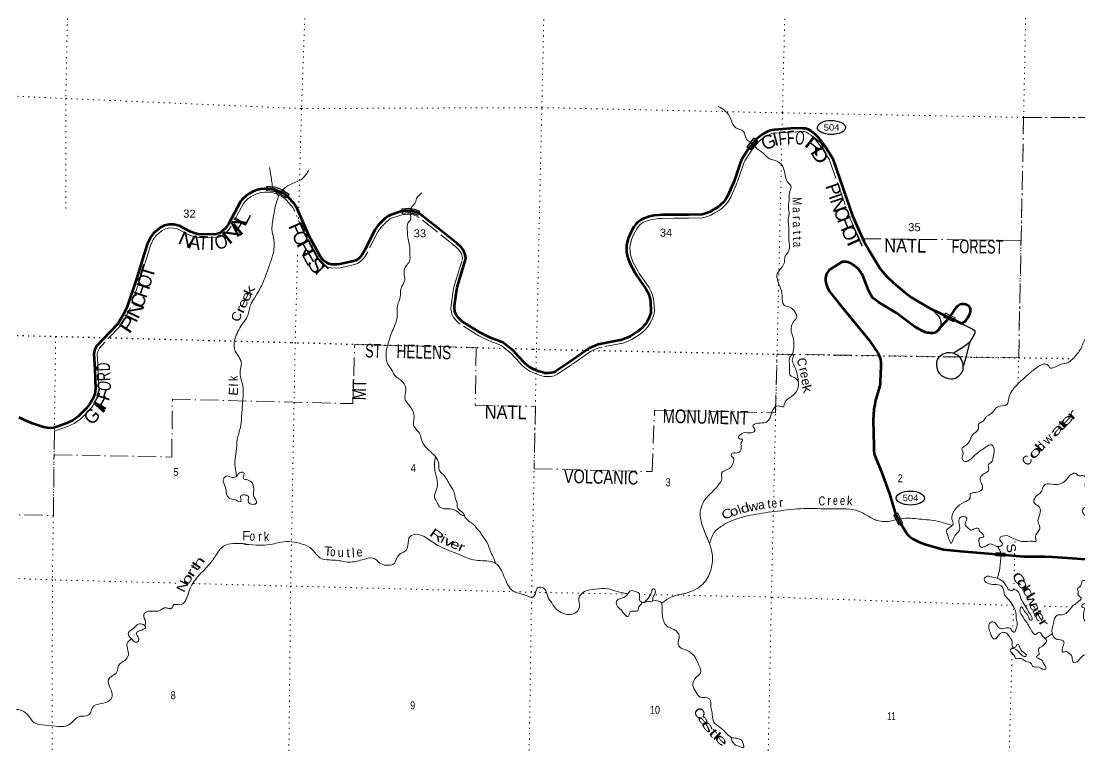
# Model space of a CAD drawing. Header units: feet. Extents: x -509309 to -252658, y -547785 to -360805.
# Drawn here: x -341411 to -318113, y -446434 to -430465 of the extents above; entities that cross this region are included whole.
import ezdxf
from ezdxf.enums import TextEntityAlignment as Align

# ---------------------------------------------------------------- set-up
doc = ezdxf.new("R2010")
doc.units = ezdxf.units.FT
doc.header["$LTSCALE"] = 80
doc.linetypes.add('DOT_DASHED', pattern=[7.7, 5, -1.2, 0.3, -1.2])
doc.linetypes.add('DOTTED', pattern=[1.5, 0.3, -1.2])
for name, color, linetype, lineweight in [('17', 7, 'Continuous', 25), ('23', 7, 'Continuous', 70), ('24', 7, 'Continuous', 25), ('29', 7, 'Continuous', 25), ('39', 7, 'Continuous', 13), ('44', 7, 'DOT_DASHED', 13), ('59', 7, 'Continuous', 13), ('6', 7, 'DOTTED', 25), ('7', 7, 'DOTTED', 13)]:
    doc.layers.add(name, color=color, linetype=linetype, lineweight=lineweight)
doc.layers.add('41', color=7, linetype='Continuous')

msp = doc.modelspace()

# ---------------------------------------------------------------- linework, layer by layer
at = {"layer": '17'}
for centre in [(-323579.83, -432804.59), (-321843.7, -440959.65)]:
    msp.add_ellipse(centre, major_axis=(309.24, -1), ratio=0.500121, dxfattribs=at)
at = {"layer": '23'}
for p, q in [((-321363.62, -436813.05), (-320981.15, -436983.7)), ((-320981.15, -436983.7), (-320718.21, -437117.69))]:
    msp.add_line(p, q, dxfattribs=at)
for points in [[(-324219.13, -432816.7), (-324471.88, -432829.37), (-324837.4, -432856.67), (-324887.62, -432863.78), (-324926.4, -432873.29), (-324966.87, -432885.49), (-325010.28, -432904.52), (-325051.48, -432926.24), (-325091.51, -432951.21), (-325179.69, -433014.75), (-325241.57, -433066.98), (-325398.43, -433268.42), (-325410.54, -433284.97), (-325549.09, -433502.13), (-325566.37, -433534.4), (-325575.09, -433553.98), (-325588.25, -433587.42), (-325721.69, -433985.95), (-325860.73, -434303.52), (-325910.79, -434387.34), (-325956.86, -434449.58), (-326021.37, -434509.52), (-326089.55, -434563.64), (-326180.33, -434620.17), (-326265.57, -434666.27), (-326348.51, -434698.55), (-326425.63, -434717.86), (-326725.55, -434725.92), (-327043.08, -434728.27)], [(-324219.13, -432816.7), (-324190.99, -432816.32), (-324161.04, -432820.93), (-324126.48, -432830.15), (-324095.39, -432843.04), (-324034.92, -432878.17), (-323980.3, -432915.26), (-323972.13, -432921.21), (-323943.24, -432944.54), (-323887.54, -433004.82)], [(-323887.54, -433004.82), (-323727.96, -433208.59), (-323591.13, -433419.82), (-323557.97, -433482.28), (-323543.04, -433517.72), (-323113.19, -434749.36), (-322866.42, -435303.72), (-322724.12, -435551.26), (-322552.41, -435840.79), (-322506.35, -435911.63), (-322444.13, -435988.32), (-322371.94, -436070.51), (-322214.71, -436219.79), (-321977.9, -436421.86), (-321814.78, -436543.13), (-321367.07, -436811.51), (-321363.62, -436813.05)], [(-330472.7, -437835.03), (-330576.47, -437720.11), (-330781.64, -437559.35), (-330813.9, -437538.6), (-330848.45, -437521.31), (-331047.71, -437446.64), (-331097.27, -437424.49), (-331303.6, -437320.68), (-331706.62, -437070.64), (-331738.6, -437045.68), (-331789.56, -436996.87), (-331831.03, -436936.94), (-331860.98, -436877), (-331870.19, -436844.73), (-331878.04, -436788.69), (-331874.8, -436722.55), (-331828.72, -436411.34), (-331813.58, -436329.5), (-331761.91, -436150.85), (-331636.74, -435741.24), (-331625.98, -435678.27), (-331632.9, -435627.56), (-331653.63, -435560.7), (-331678.97, -435507.68), (-331731.96, -435436.22), (-331812.75, -435359.2), (-332218.92, -435034.36), (-332629.16, -434713.49), (-332633.53, -434710.62), (-332650.01, -434699.78), (-332690.93, -434680.1), (-332735.85, -434665.11), (-332796.9, -434647.82), (-332838.37, -434640.91), (-332876.38, -434638.6), (-332914.4, -434639.76), (-332961.62, -434640.91), (-333011.16, -434644.37), (-333056.71, -434653.97), (-333291.07, -434730.81), (-333333.98, -434754.32), (-333417.78, -434818.41), (-333551.4, -434956.72), (-333625.76, -435057.79), (-333851, -435502.78), (-333911.95, -435606.8), (-333953.41, -435655.21), (-333990.86, -435692.1), (-334010.44, -435710.54), (-334045, -435732.44), (-334095.74, -435748.63), (-334397.48, -435815.43), (-334466.96, -435822.02), (-334584.09, -435817.73), (-334637.08, -435806.2), (-334687.76, -435783.15), (-334759.18, -435730.13), (-334826.87, -435650.48), (-335082.24, -435183.02), (-335335.95, -434591.01), (-335370.84, -434529.11), (-335410, -434471.48), (-335526.44, -434344.73), (-335580.79, -434298.27), (-335648.96, -434253), (-335709.06, -434217.31), (-335793.37, -434187.71), (-335852.57, -434171.17), (-335926.12, -434158.11), (-336018.06, -434151.22), (-336059.68, -434153.35), (-336142.61, -434162.57), (-336230.16, -434185.63), (-336308.89, -434216.43), (-336389.12, -434259.39), (-336462.84, -434310.11), (-336529.65, -434374.66), (-336583.46, -434435.76), (-336851.67, -434934.42), (-336908.64, -435013.21), (-336977.75, -435080.06), (-337023.83, -435119.25), (-337065.3, -435140), (-337111.37, -435153.83), (-337154.48, -435159.4), (-337518, -435149.22), (-337598.83, -435133.39), (-337702.3, -435093.89), (-337914.25, -434978.63), (-337982.81, -434955.5), (-338052.48, -434941.74), (-338156.15, -434939.44), (-338255.22, -434960.19), (-338347.67, -435004.87), (-338499.42, -435130.77), (-338568.53, -435227.59), (-338638.27, -435370.64), (-338761.77, -435773.13)], [(-327043.08, -434728.27), (-327307.13, -434730.22), (-327388.68, -434733.12), (-327483.14, -434744.64), (-327583.29, -434766.71), (-327706.61, -434804.58), (-327766.51, -434834.55), (-327838.41, -434885.86), (-327881.7, -434933.67), (-327927.77, -434993.61), (-328004.66, -435130.74), (-328054.48, -435249.49), (-328086.51, -435384.78), (-328091.34, -435450.05), (-328086.73, -435539.95), (-328071.76, -435625.25), (-328054.41, -435694.58), (-328018.78, -435791.23), (-327907.5, -435995.87), (-327871.33, -436056.33), (-327654.9, -436368.89), (-327621.37, -436429.78), (-327593.72, -436498.93), (-327570.69, -436579.62), (-327560.17, -436659.43), (-327552.26, -436840.11), (-327556.86, -436886.21), (-327566.08, -436923.1), (-327592.69, -436986.46), (-327631.74, -437072.93), (-327677.81, -437142.09), (-327753.84, -437222.77), (-327836.16, -437288.57), (-328011.86, -437402.58), (-328094.8, -437444.08), (-328192.81, -437476.67), (-328642.67, -437563.08), (-328716.83, -437582.4), (-328788.25, -437610.06), (-328903.44, -437663.08), (-328992.86, -437719.13), (-329334.11, -437959.67), (-329646.42, -438167.93), (-329681.2, -438186.07), (-329704.6, -438195.59), (-329757, -438207.12), (-329795.6, -438211.73), (-329848, -438211.73), (-329891.21, -438208.27), (-329932.09, -438200.2), (-329981.06, -438185.22), (-330021.07, -438171.49), (-330133.69, -438122.97), (-330178.6, -438101.08), (-330261.55, -438049.21), (-330328.6, -437994.62), (-330472.7, -437835.03)], [(-338761.77, -435773.13), (-338880.15, -436158.94), (-339087.42, -436764.88), (-339179.04, -436956.52), (-339229.73, -437039.51), (-339285.36, -437123.85), (-339617.94, -437468.97), (-339752.7, -437615.82), (-339798.77, -437708.02), (-339815.35, -437787.77), (-339793.76, -438131.58), (-339773.11, -438545.7), (-339789.56, -438662.39), (-339835.63, -438777.66), (-339900.14, -438888.31), (-339974.11, -438982.97), (-340155.86, -439164.93), (-340212.31, -439208.74), (-340280.27, -439252.53), (-340405.06, -439310.71), (-340625.84, -439390.85), (-340691.5, -439413.9), (-340764.07, -439418.51), (-340835.49, -439413.9), (-340917.29, -439396.29), (-341162.63, -439321.69), (-341336.57, -439247.93), (-341453.74, -439184.23)], [(-321189.66, -437202.61), (-321190.79, -437205.54), (-321216.14, -437248.48), (-321259.06, -437295.33), (-321274.67, -437307.04), (-321307.83, -437324.61), (-321349.77, -437331.44), (-321403.41, -437330.46), (-321434.62, -437326.56), (-321454.66, -437321.89), (-321499, -437312.9), (-321579.95, -437280.7), (-321747.61, -437188.92), (-322156.02, -436881.44), (-322543.6, -436648.28), (-322635.21, -436586.01), (-322656.66, -436566.94), (-322678.55, -436542.73), (-322692.37, -436521.99), (-322715.27, -436484.32), (-322760.6, -436383.22), (-322891.06, -436062.09), (-322909.98, -436024.81), (-322930.23, -435994.08), (-322949.35, -435969.01), (-323000.07, -435906.55), (-323054.05, -435858.08), (-323115.77, -435817.7), (-323158.87, -435793.54), (-323206.85, -435773.82), (-323253.33, -435764.72), (-323300.48, -435762.11), (-323332.81, -435764.72), (-323364.21, -435774.36), (-323383.49, -435783.16), (-323597.74, -435919.17), (-323628.44, -435943.84), (-323662.25, -435981.41), (-323686.72, -436023.67), (-323700.26, -436077.07), (-323707.84, -436126.68), (-323707.17, -436184.26), (-323698.42, -436242.28), (-323682.98, -436292.61), (-323667.21, -436332.07), (-323622.89, -436410.8), (-323420.47, -436668.12), (-322749.96, -437484.13), (-322560.2, -437763.21), (-322533.99, -437810.58), (-322511.91, -437863.83), (-322501.74, -437909.71), (-322492.4, -437969.23), (-322489.44, -438050.95), (-322504.99, -438404.63), (-322510.38, -438450.27), (-322519.71, -438511.86), (-322615.13, -438832.06), (-322627.87, -438897.47), (-322644.56, -438999.84), (-322658.46, -439245.3), (-322649.79, -439821), (-322644.56, -439917.24), (-322628.95, -440010.93), (-322602.51, -440083.93), (-322490.82, -440346.69), (-322301.51, -440867.21), (-322237.01, -441088.37), (-322183.33, -441262.95), (-322160.81, -441318.74), (-322133.5, -441378.27), (-322065.01, -441503.77), (-321982.2, -441642.97), (-321916.68, -441751.48)], [(-321189.66, -437202.61), (-320981.15, -436983.7), (-320822.6, -436750.28), (-320792.36, -436719.03), (-320749.44, -436695.61), (-320703.6, -436684.87), (-320655.1, -436685.04), (-320603.14, -436701.46), (-320569, -436723.91), (-320539.74, -436755.14), (-320528.04, -436786.37), (-320526.09, -436809.79), (-320528.04, -436863.5), (-320543.65, -436916.2), (-320572.91, -436978.66), (-320604.12, -437025.5), (-320630.94, -437059.17), (-320650.94, -437078.21), (-320683.61, -437101.14), (-320718.21, -437117.69)], [(-321916.68, -441751.48), (-321861.71, -441805.85), (-321789.26, -441853.48), (-321644.36, -441928.03), (-321525.61, -441972.09), (-321244.74, -442057.36), (-321112.06, -442089.2), (-320741.07, -442131.87), (-319856.9, -442201.52)], [(-319856.9, -442201.52), (-319334.65, -442242.66), (-318874.62, -442245.35), (-318715.1, -442251.11), (-318176.62, -442292.12), (-317994.86, -442303.91), (-317873.92, -442303.91), (-317788.19, -442285.86), (-317397.13, -442132.8), (-317167.77, -442061.87), (-317111.99, -442052.04), (-317021.23, -442039.79), (-316889.98, -442051.69)]]:
    msp.add_lwpolyline(points, dxfattribs=at)
at = {"layer": '23', "linetype": 'DOT_DASHED', "lineweight": 13}
msp.add_lwpolyline([(-330528.36, -437885.29), (-330627.81, -437775.16), (-330825.15, -437620.54), (-330851.08, -437603.86), (-330878.47, -437590.15), (-331076.2, -437516.06), (-331129.44, -437492.26), (-331340.3, -437386.17), (-331749.59, -437132.24), (-331787.74, -437102.47), (-331846.92, -437045.79), (-331895.74, -436975.23), (-331931.19, -436904.29), (-331943.74, -436860.3), (-331953.3, -436792.09), (-331949.53, -436715.2), (-331902.71, -436399.02), (-331886.66, -436312.22), (-331833.8, -436129.47), (-331709.86, -435723.89), (-331701.85, -435676.99), (-331706.37, -435643.85), (-331723.65, -435588.12), (-331743.52, -435546.54), (-331788.37, -435486.06), (-331862.14, -435415.73), (-332265.45, -435093.19), (-332672.92, -434774.48), (-332674.72, -434773.29), (-332687.04, -434765.2), (-332719.17, -434749.74), (-332757.95, -434736.8), (-332813.33, -434721.12), (-332846.83, -434715.53), (-332877.51, -434713.67), (-332912.34, -434714.73), (-332958.09, -434715.85), (-333000.76, -434718.83), (-333037.24, -434726.51), (-333261.11, -434799.92), (-333292.94, -434817.36), (-333367.75, -434874.57), (-333493.97, -435005.22), (-333561.66, -435097.22), (-333785.12, -435538.71), (-333850.63, -435650.5), (-333898.51, -435706.41), (-333938.83, -435746.12), (-333964.24, -435770.05), (-334013.01, -435800.96), (-334076.19, -435821.12), (-334385.79, -435889.66), (-334464.78, -435897.15), (-334593.51, -435892.44), (-334660.85, -435877.78), (-334726.07, -435848.12), (-334810.77, -435785.24), (-334889, -435693.19), (-335149.77, -435215.84), (-335403.28, -434624.29), (-335434.64, -434568.67), (-335468.95, -434518.17), (-335578.61, -434398.8), (-335626.07, -434358.23), (-335688.88, -434316.52), (-335740.94, -434285.6), (-335815.91, -434259.29), (-335869.26, -434244.38), (-335935.5, -434232.62), (-336018.95, -434226.36), (-336053.61, -434228.14), (-336128.84, -434236.5), (-336206.87, -434257.05), (-336277.42, -434284.65), (-336350.04, -434323.54), (-336415.2, -434368.37), (-336475.36, -434426.5), (-336521.49, -434478.87), (-336787.98, -434974.33), (-336851.74, -435062.52), (-336927.33, -435135.64), (-336982.15, -435182.26), (-337037.53, -435209.97), (-337095.68, -435227.43), (-337150.7, -435234.54), (-337526.31, -435224.02), (-337619.56, -435205.75), (-337733.73, -435162.17), (-337944.38, -435047.62), (-338002.15, -435028.13), (-338060.64, -435016.58), (-338149.2, -435014.61), (-338230.85, -435031.71), (-338306.81, -435068.42), (-338444.04, -435182.27), (-338503.85, -435266.08), (-338568.29, -435398.24), (-338690.07, -435795.13)], dxfattribs=at)
at = {"layer": '24'}
msp.add_lwpolyline([(-321363.62, -436813.05), (-321232.72, -436952.78), (-321196.64, -436998.64), (-321183.47, -437020.6), (-321177.13, -437049.39), (-321171.28, -437090.38), (-321170.79, -437134.79), (-321177.46, -437171.07), (-321189.66, -437202.61)], dxfattribs=at)
at = {"layer": '29'}
msp.add_line((-320718.21, -437117.69), (-320656.58, -437149.1), dxfattribs=at)
for points in [[(-320656.58, -437149.1), (-320466.88, -437245.77), (-320438.3, -437262.64), (-320420.75, -437288.01), (-320422.7, -437321.19), (-320441.86, -437363.19), (-320539.2, -437539.47), (-320684.93, -437643.94), (-320896.69, -437772.98)], [(-320539.2, -437539.47), (-320631.24, -437892.97), (-320677.97, -438058.63)], [(-320896.69, -437772.98), (-320907.95, -437768.68), (-320957.81, -437760.87), (-320991.33, -437761.36), (-321038.15, -437765.27), (-321081.56, -437777.46), (-321123.98, -437792.59), (-321158.61, -437813.57), (-321188.36, -437835.53), (-321217.13, -437862.37), (-321247.38, -437899.45), (-321261.03, -437935.57), (-321268.34, -437968.26), (-321270.78, -438009.74), (-321267.59, -438051.78), (-321252.73, -438124.42), (-321237.12, -438169.31), (-321209.51, -438212.4), (-321172.75, -438249.34), (-321135.69, -438274.71), (-321077.17, -438303.99), (-321004.99, -438327.42), (-320952.32, -438337.17), (-320901.6, -438335.22), (-320876.25, -438330.34), (-320850.89, -438319.61), (-320814.8, -438299.11), (-320772.85, -438266.91), (-320724.09, -438216.16), (-320703.61, -438191.76), (-320694.34, -438173.7), (-320683.12, -438138.08), (-320677.97, -438058.63)], [(-320677.81, -438052.6), (-320683.13, -438011.2), (-320696.78, -437966.31), (-320724.09, -437903.85), (-320746.04, -437868.22), (-320778.71, -437837.49), (-320818.21, -437808.69), (-320860.64, -437786.74), (-320896.69, -437772.98)]]:
    msp.add_lwpolyline(points, dxfattribs=at)
at = {"layer": '39'}
for p, q in [((-335881.5, -434106.95), (-335749.1, -434309.51)), ((-318878.49, -444051.93), (-318720.6, -443947.77))]:
    msp.add_line(p, q, dxfattribs=at)
msp.add_lwpolyline([(-319854.21, -442267.24), (-319856.9, -442201.52), (-319859.29, -442143.18)], dxfattribs=at)
for points in [[(-325362.9, -433128.17), (-325445.85, -433065.52), (-325513.99, -432893.85), (-325685.92, -432809.2), (-325790.11, -432624.99), (-325922.4, -432434.39), (-326071.23, -432345.9)], [(-324434.69, -437792.84), (-324405.43, -437595.48), (-324429.07, -437406.32), (-324469.34, -437257.12), (-324418.84, -437091.06), (-324344.84, -436973.51), (-324409.3, -436828.01), (-324516.95, -436752.25), (-324621.12, -436716.71), (-324662.63, -436509.23), (-324718.19, -436299.56), (-324770.89, -436025.64), (-324678.54, -435890.27), (-324614.6, -435772.59), (-324603.01, -435658.24), (-324522.79, -435526.72), (-324517.47, -435277.68), (-324521.19, -434952.19), (-324529.4, -434813.46), (-324511.94, -434711.24), (-324526.01, -434558.37), (-324509.34, -434363.73), (-324503.95, -434261.34), (-324473.46, -434086.97), (-324552.73, -433995.51), (-324597.16, -433856.3), (-324656.8, -433650.6), (-324808.18, -433534.07), (-324926.45, -433500.35), (-325097.6, -433357.44), (-325191.27, -433289.9), (-325365.69, -433126.14)], [(-335947.65, -433682.86), (-335899.16, -433970.78), (-335881.5, -434106.95)], [(-335079.1, -433736.63), (-335218.44, -433925.62), (-335469.59, -434048.83), (-335617.32, -434143.53), (-335726.67, -434262.46)], [(-335726.67, -434262.46), (-335799.29, -434480.37), (-335881.3, -434897.14), (-335893.36, -435047.65), (-335855.66, -435239), (-335861.98, -435562.35), (-335935.6, -435802.44), (-336037.92, -436082.33), (-336158.32, -436359.96), (-336277.67, -436559.27), (-336357.98, -436696.81), (-336429.8, -436953), (-336553.02, -437140.19), (-336641.59, -437293.7), (-336708.24, -437463.57), (-336699.69, -437728.86), (-336616.96, -437862.56), (-336564.56, -438007.9), (-336590.63, -438152.19), (-336534.87, -438498.47), (-336537.61, -438856.03), (-336562.21, -439193.2), (-336587.12, -439401.8), (-336655.03, -439666.07), (-336678.73, -439934.95), (-336709.86, -440157.53), (-336686.69, -440382.84), (-336671.94, -440483.48)], [(-332594.78, -434245.87), (-332711.08, -434366.86), (-332748.76, -434476.85), (-332807.99, -434542.36), (-332842.75, -434691.37)], [(-332842.75, -434691.37), (-332844.35, -434704.6), (-332841.96, -434827.17), (-332901.4, -434908.75), (-332917.13, -435033.09), (-332888.39, -435292.63), (-332854.96, -435502), (-332855.97, -435578.33), (-332866.24, -435744.93), (-332940.1, -435852.43), (-332986.37, -436002.48), (-332968.31, -436157.41), (-333051.26, -436343.13), (-333069.9, -436533.73), (-333124.48, -436703.77), (-333138.35, -436990.86), (-333211.71, -437210.86), (-333326.58, -437526.74), (-333375.84, -437751.09), (-333368.24, -437936.01), (-333343.1, -438012.68), (-333252.29, -438144.48), (-333205.27, -438239.52), (-333018.26, -438400.72), (-332944.4, -438596.57), (-332968.78, -438765), (-332858.36, -438935.22), (-332763.12, -439187.61), (-332767.64, -439376.39), (-332642.98, -439534.75), (-332589.11, -439720.29), (-332504.2, -439841.95), (-332371.06, -439968.28), (-332292.92, -440043.06)], [(-316817.9, -436822.12), (-316974.26, -436828.71), (-317027.55, -436902.33), (-317136.85, -437101.77), (-317323.25, -437197.72), (-317485.77, -437314.08), (-317721.72, -437353.12), (-317886.29, -437320.8), (-317951.71, -437398.27), (-317970.08, -437418.12), (-318079.76, -437645.67), (-318229.45, -437856.62), (-318446.64, -437998.37), (-318455.89, -437999.55), (-318691.33, -438089.53), (-318761.88, -438098.63), (-318835.25, -438017.3), (-318915.67, -438012.21), (-319016.9, -438059.07), (-319216.12, -438211.1), (-319460.53, -438432.84), (-319615.89, -438615.59), (-319678.22, -438763.42), (-319716.22, -438897.51), (-319930.33, -438958.95), (-320036.49, -439074.05), (-320144.16, -439150.96), (-320189.01, -439194.56), (-320248.45, -439276.13), (-320341.74, -439331.14), (-320343.05, -439429.56), (-320404.48, -439509.1), (-320492.11, -439592.3), (-320521.34, -439672.27), (-320603.31, -439783.68), (-320709.29, -439884.72), (-320682.16, -439963.43), (-320702.01, -440093.75), (-320664.48, -440146.48), (-320423.33, -440019.11), (-320193.64, -439845.39), (-320048.02, -439789.07), (-319997.34, -439912.29), (-320023.4, -440056.59), (-320046.9, -440158.73), (-320126.21, -440221.96), (-320119.82, -440346.6), (-320211.32, -440417.7), (-320309.41, -440530.9), (-320274.72, -440645.87), (-320255.83, -440738.54), (-320325.27, -440815.96), (-320444.29, -440838.48), (-320525.27, -440875.57), (-320528.35, -440955.89), (-320607.75, -441025.14), (-320800.53, -441147.12), (-320919.62, -441326.34), (-320926.91, -441420.66), (-320904.34, -441539.49), (-320983.71, -441606.73), (-321045.08, -441682.26), (-321018.25, -441783.06), (-320983.54, -441896.02), (-320952.15, -441956.71), (-320894.4, -441851.01), (-320828.63, -441747.42), (-320763.13, -441663.92), (-320763.7, -441555.43), (-320769.99, -441422.75), (-320692.73, -441363.52), (-320600.78, -441408.94), (-320621.8, -441476.96), (-320638.78, -441543.03), (-320567.37, -441620.32), (-320509.59, -441663.28), (-320410.53, -441628.44), (-320346.15, -441629.3), (-320318.73, -441685.91), (-320249.17, -441751.13), (-320227.76, -441805.65), (-320316.74, -441838.62), (-320328.16, -441940.92), (-320295.24, -442037.79), (-320194.38, -442019.05), (-320078.98, -441966.34), (-319886.65, -442029.18), (-319815.96, -441971.65), (-319870.67, -441886.76), (-319876.14, -441844.5), (-319710.37, -441786.44)], [(-324303.47, -438402.42), (-324343, -438196.98), (-324413.02, -438015.24), (-324439.58, -437894.35), (-324418.45, -437818.29), (-324432.24, -437796.01), (-324481.14, -437841.57), (-324499.78, -437881.5), (-324505.4, -438001.96), (-324505.53, -438162.67), (-324482.75, -438265.43), (-324388.81, -438312.89), (-324303.47, -438402.42)], [(-326014.9, -440599.93), (-325991.82, -440529.46), (-326000.44, -440420.87), (-325821.85, -440306.73), (-325743.77, -440185.22), (-325734.33, -440080.89), (-325787.96, -440027.94), (-325757.01, -439970.09), (-325674.49, -439969.18), (-325591.53, -439934.13), (-325565.81, -439815.95), (-325564.79, -439739.62), (-325537.81, -439677.7), (-325623.89, -439644.41), (-325560.22, -439546.82), (-325378.8, -439523.13), (-325265.58, -439482.45), (-325286.78, -439411.85), (-325306.47, -439379.45), (-325190.88, -439312.68), (-325035.73, -439296.67), (-324954.43, -439235.48), (-324887.7, -439059.58), (-324745.16, -438932.91), (-324648.86, -438954.29), (-324595.01, -438838.49), (-324493.21, -438749.44), (-324397.59, -438670.36), (-324317.5, -438548.88), (-324303.47, -438402.42)], [(-332293.56, -440041.64), (-332221.23, -440201.31), (-332207.12, -440350.16), (-332127.79, -440437.6), (-331962.14, -440690.93), (-331873.82, -440858.84), (-331855.23, -440973.6), (-331818.28, -441070.52), (-331813.48, -441163), (-331722.19, -441258.63), (-331663.03, -441349.83), (-331697.15, -441343.34), (-331804.78, -441265.57), (-331966.86, -441197.11), (-332075.55, -441199.68), (-332201.65, -441149.79), (-332264.7, -441048.5), (-332317.57, -440939.31), (-332268.98, -440765.18), (-332254.56, -440588.59), (-332305.86, -440360.89), (-332316.06, -440220.13), (-332292.87, -440043.17)], [(-336671.94, -440483.48), (-336578.16, -440392.32), (-336511.93, -440405.26), (-336514.74, -440465.49), (-336527.62, -440525.58), (-336463.59, -440552.55), (-336347.57, -440604.32), (-336291.25, -440757.75), (-336289.42, -440922.51), (-336233, -441067.91), (-336313.9, -441098.97), (-336409.86, -441051.49), (-336413.08, -440991.17), (-336412.14, -440920.87), (-336452.09, -440898.24), (-336530.47, -440891.17), (-336585.21, -440922.58), (-336573.86, -440976.98), (-336586.76, -441039.08), (-336690.9, -441001.53), (-336835.22, -440959.43), (-336884.58, -440888.46), (-336920.48, -440713.2), (-336962.55, -440547.91), (-336877.04, -440472.71), (-336760.8, -440508.41), (-336716.51, -440496.39), (-336671.94, -440483.48)], [(-319710.37, -441786.44), (-319478.33, -441889.98), (-319357.97, -441917.7), (-319156.65, -441910.34), (-319076.1, -441905.39), (-319089.25, -441834.9), (-319045.42, -441716.96), (-318995.99, -441631.23), (-319006.97, -441548.72), (-319030.41, -441496.17), (-318993.76, -441311.84), (-318999.85, -441165.11), (-319057.56, -441116.12), (-319123.12, -441052.97), (-319099.63, -440950.83), (-318957.01, -440818.13), (-318927.64, -440728.12), (-318874.42, -440660.53), (-318687.27, -440659.01), (-318426.57, -440574.09), (-318304.04, -440439.12), (-318197.15, -440420.45), (-318135.45, -440471.5), (-318054.81, -440460.52), (-318004.81, -440483.28), (-317994.93, -440648.15), (-317989.91, -440724.55), (-317897.87, -440763.95), (-317818.33, -440835.33), (-317817.76, -440943.82), (-317867.41, -441045.61), (-317957.16, -441136.82), (-318046.62, -441205.94), (-318035.83, -441302.52), (-317927.99, -441364.22), (-317740.82, -441210.02), (-317534.71, -440993.79), (-317382.33, -440883.33), (-317146.36, -440691.61), (-317007.45, -440534.75), (-316867.75, -440428.39)], [(-326014.9, -440599.93), (-326151.8, -440772.9), (-326338.07, -440962.73), (-326465.02, -441266.94), (-326413.5, -441596.38), (-326282.99, -441907.97), (-326203.96, -442187.9), (-326229.03, -442521.19), (-326380.01, -442820.68), (-326693.5, -443024.97), (-327152.08, -443160.72), (-327311.16, -443273.07)], [(-320927.46, -441562.23), (-321232.83, -441473.31), (-321640.07, -441421.39), (-322048.55, -441415.71), (-322285.45, -441467.27), (-322570.97, -441455.06), (-322791.47, -441346.12), (-323039.93, -441228.33), (-323596.76, -441200.29), (-324045.31, -441187.43), (-324626.17, -441229.12), (-325173.7, -441303.96), (-325676.1, -441422.35), (-326012.69, -441587.75), (-326182.17, -441751.91), (-326236.08, -441885.17), (-326266.35, -441962.77)], [(-331662.65, -441350.51), (-331559.97, -441467.72), (-331448.35, -441547.55), (-331363.25, -441655.16), (-331351.32, -441665.37), (-331266.36, -441783.02), (-331161.71, -441933.07), (-331078.05, -442149.15), (-331003.63, -442302.82), (-330973.71, -442392.71)], [(-338689.62, -443771.32), (-338674.31, -443679.11), (-338714.58, -443529.91), (-338673.65, -443478.22), (-338556.51, -443445.63), (-338411.69, -443449.57), (-338342.94, -443424.37), (-338263.86, -443379.22), (-338179.44, -443386.38), (-338139.29, -443392.94), (-338119.22, -443397.22), (-338061.82, -443317.63), (-337963.05, -443304.89), (-337890.58, -443301.84), (-337715.59, -443004.84), (-337520.19, -442686.01), (-337254.83, -442402.27), (-337119.46, -442209.21), (-337029.28, -442085.86), (-336753.96, -441960.96), (-336480.41, -441968.63), (-336482.42, -441968.6), (-336058.21, -441996.35), (-335685.04, -441927), (-335226.84, -441971.28), (-335015.03, -442082.59), (-334884.23, -442232.99), (-334818.48, -442282.08), (-334625.85, -442322.82), (-334438.86, -442333.35), (-334320.45, -442357.03), (-334120.75, -442366.09), (-333830.72, -442299.27), (-333625.43, -442295.98), (-333547.91, -442367.33), (-333413.97, -442433.4), (-333335.56, -442438.46), (-333230.73, -442423.79), (-333125.75, -442246.39), (-333048.34, -442175.11), (-332953.06, -442122.13), (-332901.16, -442002.29), (-332854.28, -441806.04), (-332698.7, -441757.89), (-332496.52, -441836.93), (-332205.2, -442021.62), (-331790.97, -442193.88), (-331456.59, -442318.87), (-331259.65, -442337.57), (-331076.76, -442354.07), (-330942.79, -442418.14), (-330828.37, -442590.42), (-330748.27, -442770.29), (-330673.74, -442915.92), (-330552.46, -443026.02), (-330323.94, -443091.35), (-330153.55, -443139.82), (-330094.19, -443064.28), (-330048.19, -442934.31), (-329895.61, -442960.45), (-329813.65, -443152.39), (-329709.06, -443306.46), (-329703.15, -443316.59), (-329450.16, -443508.8), (-329259.01, -443509.34), (-329122.08, -443350.45), (-329141.73, -443163.36), (-329013, -443016.41), (-328774.86, -442963.34), (-328505.11, -442954.88), (-328320.67, -443005.56), (-328108.08, -443058.62), (-328054.51, -443067.62)], [(-319918.12, -442033.38), (-319864.01, -442133.18), (-319859.29, -442143.18)], [(-319854.21, -442267.24), (-319854.75, -442276.68), (-319882.51, -442563.68), (-319929.34, -442723.11)], [(-319567.09, -442965.58), (-319489.08, -443000.77), (-319408.79, -443166.58), (-319318.41, -443330.51), (-319227.87, -443482.38), (-319172.79, -443577.54), (-319169.68, -443645.88), (-319211.84, -443639.29), (-319241.09, -443568.59), (-319280.52, -443507.8), (-319340.02, -443442.72), (-319399.23, -443355.54), (-319425.97, -443399.38), (-319389.61, -443540.49), (-319283.09, -443700.62), (-319155.07, -443909.25), (-319095.49, -443968.3), (-319044.74, -443934.83), (-318996.11, -443909.36), (-318946.58, -443968.28), (-318881.26, -444049.51), (-318841.67, -444098.25), (-318876.62, -444154.03), (-318937.88, -444221.52), (-319025.3, -444288.66), (-319017.94, -444340.99), (-319008.63, -444397.36), (-319039.1, -444419.05), (-319063.65, -444448.86), (-319013.91, -444491.71), (-318942.07, -444536.87), (-318908.78, -444605.61), (-318859.79, -444704.7), (-318872.21, -444730.66), (-319016.45, -444682.53), (-319157.01, -444660.56), (-319188.27, -444589.83), (-319288.46, -444558.36), (-319372.26, -444505.01), (-319444.53, -444492), (-319518.94, -444489), (-319572.08, -444399.89), (-319633.73, -444344.83), (-319639.04, -444290.52), (-319550.31, -444275.63), (-319405.12, -444404.13), (-319311.08, -444443.55), (-319290.74, -444427.75), (-319356.17, -444354.56), (-319439.09, -444234.93), (-319476.49, -444172.15), (-319498.78, -444183.91), (-319533.78, -444243.71), (-319568.04, -444247.27), (-319609.65, -444198.5), (-319598.73, -444134.36), (-319645.73, -444037.3), (-319722.91, -443939.85), (-319805.08, -443914.64), (-319914.84, -443997.55), (-319984.15, -444064.93), (-320032.09, -444038.18), (-320077.08, -443941.15), (-320115.74, -443822.11), (-320081.87, -443696), (-319977.33, -443703.42), (-319922.09, -443786.52), (-319840.25, -443835.83), (-319729.36, -443819.22), (-319638.99, -443832.48), (-319591.58, -443899.41), (-319557.54, -443911.92), (-319524.63, -443858.11), (-319488.69, -443728.01), (-319511.29, -443611.19), (-319519.72, -443488.54), (-319595.77, -443306.72), (-319712.55, -443160.52), (-319767.95, -443089.47), (-319790.48, -442968.63), (-319873.81, -442879.13), (-320032.5, -442858.93), (-320172.8, -442816.88), (-320216.2, -442752.02), (-320191.39, -442702.12), (-320010.33, -442704.54), (-319846.13, -442764.99), (-319735.12, -442891.02), (-319639.89, -442992.74), (-319601.64, -442991.24), (-319567.09, -442965.58)], [(-317155.78, -443595.25), (-317193.85, -443505.49), (-317266.11, -443492.47), (-317383.12, -443515.02), (-317451.55, -443516.11), (-317456.7, -443449.75), (-317556.52, -443390.16), (-317620.92, -443541.98), (-317652.8, -443670.13), (-317709.94, -443729.63), (-317802.16, -443704.3), (-317919.06, -443718.81), (-317975.15, -443699.98), (-318033.56, -443552.55), (-318019.96, -443438.22), (-318019.16, -443377.96), (-318069.14, -443353.19), (-318060.48, -443307.1), (-317929.14, -443266.67), (-317903.43, -443148.48), (-317920.12, -443041.78), (-317864.86, -442972.21), (-317797.54, -442902.79), (-317820.48, -442812.09), (-317940.95, -442792.4), (-318063.56, -442782.73), (-318093.14, -442888.81), (-318164.57, -442964.19), (-318153.06, -443006.54), (-318151.88, -443068.83), (-318154.11, -443084.87), (-318082.61, -443156.14), (-318170.46, -443255.41), (-318345.77, -443425.84), (-318417.15, -443497.21), (-318506.07, -443526.16), (-318610.87, -443538.83), (-318695.82, -443722.51), (-318722.79, -443935.1), (-318629.97, -444066.92), (-318529.54, -444080.31), (-318471.57, -444109.21), (-318491.65, -444257.6), (-318490.87, -444350.03), (-318406.19, -444337.09), (-318356.34, -444371.91), (-318296.68, -444424.94), (-318275.86, -444523.65), (-318252.47, -444580.21), (-318157.46, -444547.33), (-318055.37, -444436.19), (-317908.1, -444408.02), (-317826.39, -444467.37), (-317734.82, -444390.24), (-317648.75, -444272.86), (-317543.94, -444260.2), (-317456.42, -444185.02), (-317365.03, -444121.96), (-317260.74, -444147.45), (-317138.04, -444151.1), (-317089.65, -444143.71), (-317044.13, -444049.9), (-317008.79, -443963.98), (-317028.02, -443897.43), (-317063.33, -443828.66), (-317107.2, -443679.64), (-317156.7, -443596.25)], [(-328068.16, -443083.25), (-327992.58, -442997.88), (-327882.19, -443019.44), (-327806.38, -443068.67), (-327807.77, -443173.11), (-327782.39, -443231.71), (-327748.7, -443270.33), (-327799.74, -443325.9), (-327843.54, -443441.83), (-327920.12, -443450.85), (-328010.87, -443465.72), (-328060.54, -443569.52), (-328102.5, -443546.86), (-328209.51, -443422.89), (-328304.69, -443317.16), (-328303.3, -443212.71), (-328224.22, -443167.56), (-328129.21, -443134.67), (-328067.9, -443082.95)], [(-327686.78, -443252.74), (-327563.22, -443092), (-327534.01, -443014.04), (-327521.24, -442961.98), (-327488.98, -442956.38), (-327455.36, -443001.02), (-327474.62, -443087.15), (-327507.69, -443153.01), (-327518.68, -443223.17), (-327539.07, -443242.99), (-327617.37, -443229.89), (-327669.97, -443251.29), (-327751.91, -443260.68)], [(-327514.03, -443208.64), (-327330.05, -443261.85), (-327304.21, -443436.97), (-327271.04, -443666.43), (-327204.08, -443775.8), (-327040.13, -443854.33), (-326929.39, -444000.45), (-326953.89, -444178.92), (-326912.5, -444243.76), (-326794.5, -444297.56), (-326603.12, -444432.7), (-326499.19, -444636.99), (-326461.23, -444808.26), (-326546.9, -444895.51), (-326629.83, -445079.22), (-326565.39, -445226.74), (-326468.31, -445340.53), (-326311.54, -445354.67), (-326253.68, -445391.61), (-326237.36, -445526.42), (-326212.87, -445651.3), (-326192.87, -445812.28), (-326173.66, -445880.84), (-326020.49, -446013.47), (-325883.41, -446145.88), (-325769.91, -446235.78)], [(-348605.68, -443528.79), (-348448.3, -443584.94), (-348317.81, -443759.45), (-348051.03, -443973.94), (-347662.69, -444125.77), (-347311.59, -444355.46), (-346949.61, -444673.68), (-346739.78, -444782.95), (-346464.97, -444696.21), (-346208.87, -444806.1), (-345861.22, -444840.87), (-345642.98, -444771.46), (-345316.74, -444751.7), (-344891.38, -444843.76), (-344649.79, -444985.59), (-344371.12, -444910.96), (-344144.59, -444823.58), (-343913.22, -444977.34), (-343666.61, -445195.58), (-343524.36, -445241.67), (-343321.16, -445244.38), (-343232.39, -445378.16), (-343158.88, -445600.12), (-343069.39, -445679.66), (-342943.45, -445741.61), (-342791.94, -445848.09), (-342628.95, -445848.26), (-342151.16, -445780.3), (-341841.34, -445633.76), (-341682.03, -445607.76), (-341396.7, -445637.68), (-341249.35, -445754.15), (-341130.51, -445896.36), (-340948.12, -445951.03), (-340656.75, -445981.03), (-340463.62, -445983.6), (-340303.64, -445907.39), (-340148.92, -445772.84), (-339977.57, -445749.01), (-339894.36, -445695.88), (-339852.63, -445583.94), (-339646.01, -445480.22), (-339470.12, -445418.28), (-339410.5, -445322.64), (-339450.34, -445141.31), (-339492.07, -444949.9), (-339408.57, -444874.68), (-339304.73, -444783.65), (-339266.65, -444643.53), (-339132.37, -444532.82), (-339052.28, -444411.35), (-339074.58, -444272.43), (-339066.67, -444131.91), (-338979.18, -444058.75)], [(-338979.27, -444058.83), (-339052.41, -443967.37), (-339047.75, -443919.22), (-338941.96, -443832.24), (-338815.83, -443729.45), (-338729.51, -443744.67), (-338669.88, -443799.7), (-338704.59, -443837.41), (-338813.87, -443884.17), (-338870.76, -443925.6), (-338857.45, -443984.03), (-338824.53, -444080.9), (-338843.12, -444116.81), (-338885.61, -444134.33), (-338947.52, -444099.35), (-338980.51, -444059.86)], [(-325771.92, -446235.75), (-325623.28, -446255.82), (-325543.42, -446303.09), (-325518.47, -446393.82), (-325511.17, -446450.17), (-325589.42, -446433.05), (-325695.54, -446393.47), (-325760.81, -446308.22), (-325774.01, -446241.75), (-325769.91, -446235.78)]]:
    msp.add_spline(points, degree=3, dxfattribs=at)
at = {"layer": '44'}
for p, q in [((-319406.14, -435291.66), (-322972, -435250.96)), ((-340680.31, -439489.45), (-340688.37, -440006.75))]:
    msp.add_line(p, q, dxfattribs=at)
for points in [[(-348552.04, -439965.52), (-345630.62, -440132.94), (-345649.05, -441248.62), (-340701.9, -441343.15), (-340688.37, -440006.75), (-338096.71, -440056.72), (-338084.1, -438783.54), (-334109.12, -438882.29), (-334071.53, -437575.4), (-331395.77, -437646.86), (-331421.73, -438920.72), (-330095.33, -438942.35), (-330122.97, -440313.91), (-327525.32, -440377.81), (-327470.98, -439023), (-324810.19, -439085.02), (-324776.29, -437793.43), (-319459.11, -437872.37), (-319350.53, -432582.29), (-316758.81, -432585.09)], [(-324215.38, -432891.61), (-324467.21, -432904.23), (-324829.34, -432931.28), (-324873.4, -432937.51), (-324906.63, -432945.66), (-324940.9, -432955.99), (-324977.69, -432972.12), (-325014.1, -432991.32), (-325049.69, -433013.52), (-325133.51, -433073.92), (-325187.21, -433119.24), (-325338.57, -433313.61), (-325348.6, -433327.33), (-325484.32, -433540.06), (-325498.97, -433567.4), (-325505.9, -433582.98), (-325517.75, -433613.08), (-325651.64, -434012.95), (-325793.92, -434337.92), (-325848.3, -434428.98), (-325900.71, -434499.79), (-325972.46, -434566.45), (-326046.27, -434625.04), (-326142.63, -434685.05), (-326234.01, -434734.47), (-326325.71, -434770.16), (-326415.39, -434792.61), (-326724.26, -434800.91), (-327042.52, -434803.27)], [(-324218.12, -432891.69), (-324196.22, -432891.4), (-324176.46, -432894.44), (-324150.61, -432901.33), (-324128.74, -432910.4), (-324074.87, -432941.7), (-324023.45, -432976.61), (-324017.79, -432980.74), (-323994.61, -432999.45), (-323942.62, -433055.72)], [(-323946.59, -433051.06), (-323789.08, -433252.19), (-323655.85, -433457.86), (-323625.79, -433514.49), (-323613.07, -433544.66), (-323182.97, -434777.01), (-322972, -435250.96)], [(-327042.53, -434803.27), (-327305.52, -434805.21), (-327382.8, -434807.96), (-327470.5, -434818.65), (-327564.18, -434839.3), (-327678.63, -434874.44), (-327727.71, -434899), (-327788.25, -434942.2), (-327824.08, -434981.77), (-327865, -435035.02), (-327937.15, -435163.69), (-327982.92, -435272.79), (-328012.15, -435396.26), (-328016.2, -435450.9), (-328012.06, -435531.52), (-327998.35, -435609.64), (-327982.64, -435672.44), (-327950.29, -435760.18), (-327842.35, -435958.69), (-327808.25, -436015.68), (-327591.05, -436329.35), (-327553.45, -436397.65), (-327522.65, -436474.65), (-327497.05, -436564.35), (-327485.39, -436652.88), (-327477.1, -436842.2), (-327482.77, -436899.09), (-327494.71, -436946.85), (-327523.93, -437016.42), (-327565.92, -437109.4), (-327618.89, -437188.93), (-327702.88, -437278.05), (-327792.23, -437349.47), (-327974.55, -437467.78), (-328066.04, -437513.55), (-328173.82, -437549.39), (-328626.12, -437636.27), (-328693.76, -437653.89), (-328759, -437679.16), (-328867.7, -437729.19), (-328951.31, -437781.6), (-329291.69, -438021.53), (-329608.16, -438232.56), (-329649.66, -438254.21), (-329682.25, -438267.47), (-329744.46, -438281.16), (-329791.14, -438286.73), (-329851, -438286.73), (-329901.5, -438282.69), (-329950.37, -438273.04), (-330004.21, -438256.57), (-330048.12, -438241.5), (-330164.98, -438191.16), (-330215.01, -438166.77), (-330305.28, -438110.32), (-330380.41, -438049.15), (-330528.37, -437885.29)], [(-338690.07, -435795.13), (-338808.8, -436182.08), (-339017.87, -436793.29), (-339113.03, -436992.34), (-339166.4, -437079.72), (-339226.56, -437170.92), (-339563.3, -437520.35), (-339690.32, -437658.77), (-339727.32, -437732.83), (-339739.86, -437793.15), (-339718.88, -438127.36), (-339697.85, -438549.1), (-339716.56, -438681.82), (-339768.04, -438810.64), (-339837.91, -438930.48), (-339917.82, -439032.74), (-340106.14, -439221.28), (-340168.92, -439270.01), (-340243.94, -439318.34), (-340376.36, -439380.08), (-340600.62, -439461.48), (-340680.31, -439489.45)]]:
    msp.add_lwpolyline(points, dxfattribs=at)
at = {"layer": '59'}
for p, q in [((-336012.9, -434201.15), (-336003.86, -434097.81)), ((-336004.24, -434193.9), (-335996.59, -434106.51)), ((-335514.77, -434279.05), (-335583.62, -434354.74)), ((-333023.73, -434696.46), (-333033.02, -434593.7)), ((-332638.87, -434647.81), (-332679.34, -434742.56)), ((-320981.27, -436983.25), (-320981.1, -436982.9)), ((-322108.34, -441421.55), (-322107.99, -441421.38)), ((-319953.84, -442158.77), (-319959.34, -442228.56)), ((-319953.84, -442158.77), (-319754.46, -442174.48))]:
    msp.add_line(p, q, dxfattribs=at)
for points in [[(-325439.55, -433233.29), (-325289.99, -433032.96), (-325205.85, -433095.78), (-325355.42, -433296.11)], [(-325217.05, -433097.4), (-325288.36, -433044.16), (-325428.34, -433231.66), (-325357.04, -433284.9)], [(-321070.78, -436881.42), (-320845.89, -436990.62), (-320891.75, -437085.08), (-321116.64, -436975.88)], [(-321105.95, -436972.17), (-321067.07, -436892.1), (-320856.57, -436994.32), (-320895.45, -437074.39)], [(-322117.82, -441286.31), (-322005.13, -441509.47), (-322098.86, -441556.8), (-322211.54, -441333.63)], [(-322200.78, -441337.16), (-322121.35, -441297.06), (-322015.88, -441505.93), (-322095.32, -441546.04)], [(-319763.06, -442181.83), (-319946.5, -442167.38), (-319950.74, -442221.21), (-319767.31, -442235.66)]]:
    msp.add_lwpolyline(points, close=True, dxfattribs=at)
for points in [[(-336012.9, -434201.15), (-335859.28, -434215.16), (-335821.97, -434222.68), (-335786.81, -434234.61), (-335757.92, -434245.29), (-335719.98, -434264.21), (-335583.62, -434354.74)], [(-335584.92, -434344.28), (-335715.97, -434257.27), (-335754.74, -434237.94), (-335784.14, -434227.07), (-335819.89, -434214.94), (-335858.12, -434207.23), (-336004.24, -434193.9)], [(-336003.86, -434097.81), (-335836.72, -434113.04), (-335795.6, -434121.55), (-335749.76, -434136.63), (-335715.85, -434149.19), (-335672.78, -434170.76), (-335530.32, -434265.34), (-335514.77, -434279.05)], [(-335996.59, -434106.51), (-335837.9, -434120.97), (-335797.67, -434129.29), (-335752.4, -434144.18), (-335719.04, -434156.54), (-335676.8, -434177.69), (-335525.04, -434278.45), (-335584.92, -434344.28)], [(-333033.02, -434593.7), (-332879.82, -434581.21), (-332835.29, -434584.18), (-332796.36, -434591.71), (-332727.92, -434608.05), (-332638.87, -434647.81)], [(-332649.31, -434651.9), (-332730.5, -434615.66), (-332798.05, -434599.53), (-332836.32, -434592.13), (-332879.76, -434589.23), (-333024.32, -434601.01), (-333016.47, -434687.85)], [(-333023.73, -434696.46), (-332884.97, -434685.15), (-332852.24, -434687.82), (-332815.2, -434694.1), (-332752.4, -434709.17), (-332679.34, -434742.56)], [(-333016.47, -434687.85), (-332884.97, -434677.12), (-332851.24, -434679.87), (-332813.6, -434686.26), (-332749.78, -434701.57), (-332683.47, -434731.87), (-332649.31, -434651.9)], [(-319754.46, -442174.48), (-319759.96, -442244.26), (-319959.34, -442228.56)]]:
    msp.add_lwpolyline(points, dxfattribs=at)
at = {"layer": '6'}
for points in [[(-345577.73, -437293.07), (-340653.32, -437400.92), (-335455.5, -437536.73), (-330145.24, -437681.87), (-324776.29, -437793.43), (-324384.19, -437799.25)], [(-324116.91, -437803.22), (-319459.11, -437872.37), (-318261.32, -437888.7)]]:
    msp.add_lwpolyline(points, dxfattribs=at)
at = {"layer": '7'}
for p, q in [((-319543.19, -441938.08), (-319541.61, -441861.74)), ((-319556.09, -442561.86), (-319547.44, -442143.94)), ((-319564.46, -442966.77), (-319560.92, -442795.78)), ((-327557.78, -443083.91), (-327801.31, -443078.99)), ((-319588.92, -443899.86), (-319572.35, -443341.24)), ((-319272.29, -443332.32), (-319317.99, -443331.22)), ((-318274.07, -443356.27), (-318985.38, -443339.2)), ((-319599.9, -444269.97), (-319598.53, -444223.89))]:
    msp.add_line(p, q, dxfattribs=at)
for points in [[(-340018.51, -409579.19), (-340068.06, -410945.05), (-340169.53, -416321.62), (-340255.69, -421573.82), (-340317.34, -426814.31), (-340430.78, -432166.6), (-340427.63, -434653.7)], [(-334734.42, -409656.69), (-334780.11, -411103.96), (-334827.92, -416362.71), (-334908.23, -421645.13), (-335044.85, -426924.79), (-335242.27, -432388.46), (-335309.55, -434882.82)], [(-330265.11, -455438.25), (-330208.41, -453619.69), (-330258.63, -448317.45), (-330178.26, -443031.01), (-330070.94, -437684.66), (-329953.93, -432366.57), (-329834.96, -427052.52), (-329694, -421748.81), (-329573.96, -416505.09), (-329485.6, -411222.77), (-329479.91, -409732.55)], [(-324154.37, -409808.2), (-324181.76, -411245.28), (-324290.85, -416573.52), (-324413.22, -421841.32), (-324532.4, -427171.44), (-324657.38, -432483.4), (-324667.67, -432942.81)], [(-319470.91, -438442.95), (-319459.11, -437872.37), (-319350.53, -432582.29), (-319246.39, -427340.37), (-319100.31, -421938.28), (-319016.19, -416671.98), (-318930.99, -411325.34), (-318833.93, -409882.56)], [(-348429.53, -431870.08), (-345450.16, -431936.95), (-340430.78, -432166.6), (-335242.27, -432388.46), (-329953.93, -432366.57), (-324657.38, -432483.4), (-319350.53, -432582.29), (-316759.76, -432585.09)], [(-324674.94, -433267.53), (-324776.29, -437793.43), (-324850.52, -440956.74)], [(-335329.14, -435609.35), (-335381.2, -437539.52), (-335480.63, -442898.03), (-335521.7, -446765.48)], [(-340653.32, -437400.92), (-340722.57, -442759.83), (-340734.52, -447581.29)], [(-324856.65, -441218.16), (-324901.69, -443137.53), (-325007.7, -448385.46), (-324985.33, -453663.22), (-325026.24, -455512.72)], [(-338008.12, -442830.96), (-340722.57, -442759.83), (-345656.17, -442585.56)], [(-328059.77, -443073.78), (-330178.26, -443031.01), (-335554.93, -442895.24), (-337641.84, -442840.56)], [(-319582.83, -443324.74), (-324901.69, -443137.53), (-327473.99, -443085.6)], [(-319814.37, -455585.61), (-319776.79, -453740.71), (-319725.05, -448488.04), (-319602.97, -444373.34)]]:
    msp.add_lwpolyline(points, dxfattribs=at)

# ---------------------------------------------------------------- texts
at = {"layer": '17', "width": 1.1}
for p in [(-323576.93, -432872.9), (-321840.8, -441027.96)]:
    msp.add_text('504', height=140, dxfattribs=at).set_placement(p, align=Align.CENTER)
at = {"layer": '41'}
for s, rotation, width, p in [('M', 270.835, 0.8, (-324436.12, -434427.29)), ('a', 269.96, 0.8, (-324433.65, -434617.66)), ('a', 272.528, 0.85, (-324429.81, -434940.7)), ('a', 270.528, 0.8, (-324422.56, -435380.15)), ('k', 63.333, 1.55, (-336298, -436433.07)), ('e', 65.149, 1.35, (-336445.58, -436714.55)), ('e', 63.49, 1.4, (-336372.27, -436566.2)), ('r', 64.907, 1.5, (-336501.91, -436852.09)), ('C', 69.383, 1.1, (-336579.2, -436999.47)), ('C', 281.696, 0.95, (-324324.83, -437986.89)), ('r', 283.567, 1.15, (-324278.27, -438152.59)), ('e', 279.925, 0.95, (-324259.07, -438263.92)), ('k', 90.68, 0.85, (-336645.67, -438324.02)), ('k', 285.892, 1.25, (-324208.52, -438580.19)), ('E', 86.247, 1.05, (-336640.86, -438616.52)), ('e', 44.488, 2, (-318339.35, -439311.58)), ('r', 44.488, 2.25, (-318217.58, -439191.02)), ('a', 45.707, 2.1, (-318553.72, -439527.79)), ('t', 44.488, 2, (-318427.95, -439402.85)), ('o', 46.925, 1.95, (-319035.45, -440021.35)), ('l', 46.925, 1.75, (-318940.79, -439922.63)), ('e', 5.844, 0.85, (-324829.98, -441168.37)), ('C', 357.93, 0.75, (-323794.39, -441121.92)), ('e', 0.154, 0.7, (-323492.51, -441109.62)), ('e', 358.197, 0.75, (-323337.96, -441113)), ('k', 356.027, 0.95, (-323182.25, -441119.7)), ('C', 28.037, 1.3, (-325826.72, -441391.73)), ('o', 22.522, 1.25, (-325691.85, -441338.71)), ('d', 16.262, 1.3, (-325454.39, -441274.2)), ('w', 10.545, 1.1, (-325275.63, -441239.98)), ('F', 359.899, 1.1, (-336459.06, -441888.07)), ('k', 1.57, 0.9, (-336008.93, -441908.13)), ('R', 324.934, 1.6, (-332317.61, -441858.83)), ('o', 356.57, 0.8, (-336327.39, -441895.52)), ('i', 332.552, 1.2, (-332169.4, -441943.2)), ('v', 330.823, 1.55, (-332041.91, -442005.4)), ('e', 334.016, 1.35, (-331900.63, -442068.1)), ('T', 355.774, 1.05, (-334666.74, -442225.24)), ('o', 357.215, 0.75, (-334557.22, -442240.53)), ('u', 357.953, 0.9, (-334381.64, -442254.22)), ('e', 7.668, 0.9, (-333955.91, -442245.83)), ('r', 335.921, 1.45, (-331755.17, -442131)), ('t', 57.007, 1.5, (-337508.88, -442537.51)), ('h', 54.849, 1.75, (-337423.59, -442433.57)), ('o', 58.871, 1.5, (-337678.58, -442789.69)), ('r', 58.009, 1.7, (-337591.16, -442653.9)), ('C', 308.127, 1.55, (-319533.99, -442796.15)), ('N', 63.666, 1.3, (-337774.03, -442942.57)), ('o', 305.863, 1.65, (-319448.52, -442901.03)), ('l', 302.721, 1.3, (-319379.74, -442988.81)), ('d', 301.383, 1.7, (-319322.89, -443090.52)), ('w', 297.68, 1.45, (-319251.86, -443251.79)), ('a', 297.68, 1.5, (-319185.63, -443404.52)), ('t', 299.529, 1.4, (-319121.78, -443531.56)), ('e', 299.529, 1.45, (-319071.31, -443617.79)), ('r', 302.302, 1.75, (-318989.22, -443752.74)), ('C', 295.335, 1.2, (-326570.66, -445734.22)), ('a', 303.671, 1.7, (-326464.83, -445903.58)), ('s', 307.414, 2, (-326367.67, -446046.52)), ('t', 312.275, 1.9, (-326250.09, -446188.86)), ('l', 316.618, 1.75, (-326163.56, -446269.53)), ('e', 313.395, 1.95, (-326070.87, -446347.14))]:
    msp.add_text(s, height=200, rotation=rotation, dxfattribs=dict(at, width=width)).set_placement(p, align=Align.CENTER)
for s, rotation, p in [('r', 272.782, (-324429.51, -434798.61)), ('t', 275.83, (-324427.5, -435124.14)), ('t', 274.83, (-324424.79, -435253.6)), ('l', 88.445, (-336638.19, -438475.08)), ('e', 280.892, (-324231.17, -438419.61)), ('w', 45.707, (-318747.77, -439727.69)), ('d', 45.707, (-318906.84, -439887.27)), ('C', 46.925, (-319202.99, -440198.06)), ('t', 8.022, (-324941.07, -441186.62)), ('r', 4.207, (-324680.98, -441157.81)), ('r', 0.154, (-323629.15, -441114.08)), ('l', 20.987, (-325569.81, -441302.49)), ('a', 9.022, (-325107.95, -441203.92)), ('r', 2.34, (-336150.46, -441902.22)), ('t', 1.371, (-334212.11, -442263.23)), ('l', 4.089, (-334095.53, -442262.67))]:
    msp.add_text(s, height=200, rotation=rotation, dxfattribs=at).set_placement(p, align=Align.CENTER)
at = {"layer": '41', "width": 1.1}
msp.add_text('S', height=200, rotation=280.746, dxfattribs=at).set_placement((-319738.18, -441984.02))
at = {"layer": '44'}
for s, rotation, width, p in [('F', 1.869, 0.7, (-324469.38, -433177.32)), ('O', 354.869, 0.65, (-324283.32, -433181.17)), ('F', 5.272, 0.75, (-324640.95, -433192.65)), ('R', 321.065, 1.5, (-324035.17, -433329.54)), ('D', 302.935, 1.25, (-323958.87, -433493.83)), ('N', 289.239, 1.1, (-323567.37, -434552.91)), ('L', 61.726, 1.45, (-336418.29, -434869.65)), ('N', 39.134, 1.6, (-336665.31, -435254.89)), ('A', 56.726, 1.55, (-336529.49, -435051.54)), ('F', 293.198, 1.15, (-335482.72, -435097)), ('H', 291.995, 1.1, (-323403.19, -434976.51)), ('N', 336.463, 1.2, (-337824.63, -435417.41)), ('A', 347.915, 1.1, (-337627.59, -435474.28)), ('T', 356.396, 0.85, (-337414.26, -435493.75)), ('O', 17.582, 0.9, (-336966.83, -435463.16)), ('T', 293.995, 1.35, (-323223.18, -435389.73)), ('R', 298.647, 1.25, (-335279.15, -435528.62)), ('E', 298.647, 1.25, (-335173.17, -435727.35)), ('S', 304.361, 1.25, (-335042.42, -435920.81)), ('T', 72.942, 1.15, (-338481.12, -436022.2)), ('O', 71.116, 0.9, (-338549.6, -436232.28)), ('H', 71.116, 1.05, (-338612.97, -436437.22)), ('N', 64.449, 1.25, (-338760.66, -436879.37)), ('P', 56.589, 1.35, (-338932.43, -437214.06)), ('I', 64.449, 1.1, (-338855.84, -437064.82)), ('D', 92.855, 0.65, (-339457.22, -438064.79)), ('R', 92.855, 0.7, (-339446.58, -438278.3)), ('O', 81.976, 0.7, (-339435.27, -438512.86)), ('F', 60.757, 1.35, (-339502.73, -438910.26)), ('I', 48.033, 1.75, (-339578.19, -439059.35))]:
    msp.add_text(s, height=300, rotation=rotation, dxfattribs=dict(at, width=width)).set_placement(p, align=Align.CENTER)
for s, rotation, p in [('G', 23.674, (-324905.87, -433255.76)), ('I', 15.272, (-324769.86, -433205.05)), ('P', 289.239, (-323674.61, -434217.75)), ('I', 289.239, (-323627.7, -434367.9)), ('C', 289.239, (-323487.81, -434753.03)), ('O', 293.995, (-323315.14, -435192.27)), ('I', 359.363, (-337216.76, -435500.39)), ('O', 293.198, (-335396.91, -435298.59)), ('T', 315.413, (-334927.16, -436036.32)), ('C', 71.116, (-338692.19, -436665.38)), ('F', 72.217, (-339446.73, -438725.07)), ('G', 45.033, (-339751.11, -439261.37))]:
    msp.add_text(s, height=300, rotation=rotation, dxfattribs=at).set_placement(p, align=Align.CENTER)
for s, rotation, width, p in [('NATL', 359.346, 0.9, (-322417.96, -435548.78)), ('FOREST', 359.346, 0.7, (-320937.03, -435568.77)), ('ST', 358.434, 0.7, (-333845.62, -437863.91)), ('HELENS', 358.434, 0.75, (-333155.77, -437875.18)), ('MT', 88.352, 0.8, (-333828.54, -438810.77)), ('NATL', 359.066, 0.9, (-331211.75, -439212.15)), ('MONUMENT', 358.665, 0.8, (-327294.95, -439302.06)), ('VOLCANIC', 358.591, 0.8, (-329474.22, -440625.31))]:
    msp.add_text(s, height=300, rotation=rotation, dxfattribs=dict(at, width=width)).set_placement(p)
at = {"layer": '7'}
for s, width, p in [('32', 1.05, (-337845.71, -434788.48)), ('35', 1.05, (-321889.13, -435086.2)), ('33', 1.05, (-332772.98, -435221.02)), ('34', 1.05, (-327357.02, -435206.32)), ('5', 0.85, (-338057.75, -440475.55)), ('4', 0.85, (-332837.41, -440385.95)), ('3', 0.85, (-327229.65, -440698.67)), ('2', 0.85, (-322122.34, -440612.26)), ('8', 0.85, (-338121.55, -445388.05)), ('9', 0.85, (-332850.53, -445609)), ('10', 0.85, (-327573.86, -445707.49)), ('11', 0.65, (-322352.06, -445847.43))]:
    msp.add_text(s, height=175, dxfattribs=dict(at, width=width)).set_placement(p)

doc.saveas('drawing.dxf')
